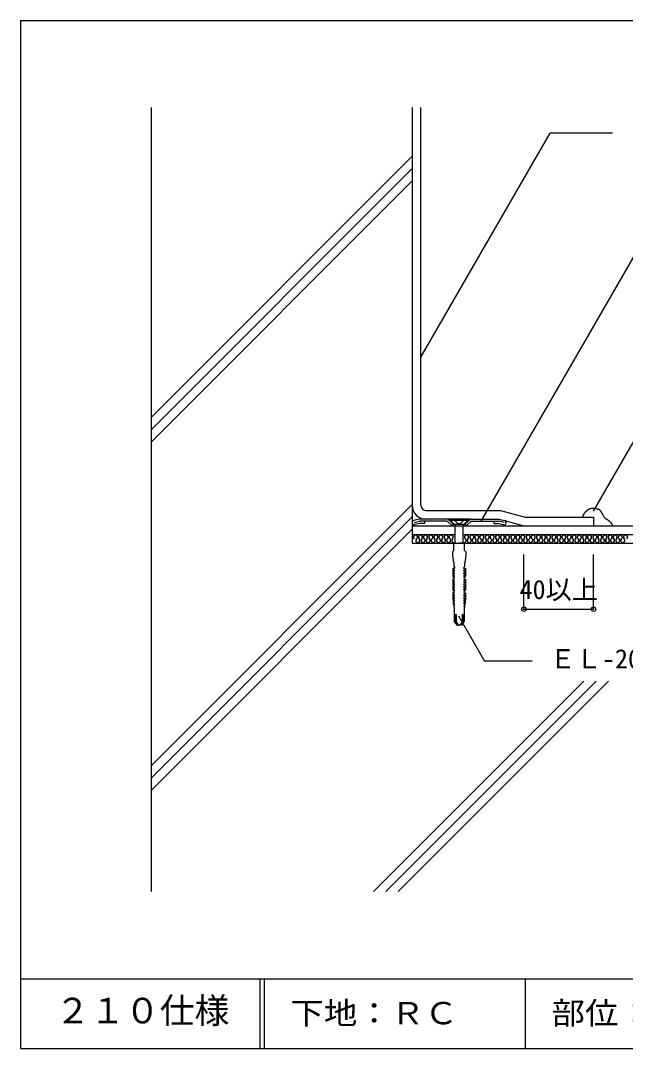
# Model space of a CAD drawing. Units: millimetres, scale not verified. Extents: x -410 to 390, y -272 to 318.
# Drawn here: x -410 to -63, y -272 to 318 of the extents above; entities that cross this region are included whole.
import ezdxf
from ezdxf.enums import TextEntityAlignment as Align

# ---------------------------------------------------------------- set-up
doc = ezdxf.new("R2010")
doc.units = ezdxf.units.MM
doc.header["$LTSCALE"] = 5
doc.header["$PDMODE"] = 32
doc.header["$PDSIZE"] = 2.5
doc.linetypes.add('DASHED3', pattern=[4, 3, -1])
for name, color, linetype in [('2-2_in line', 7, 'Continuous'), ('2-3', 3, 'Continuous'), ('2-4_out line', 2, 'Continuous'), ('2-6_鋼板・アングル', 2, 'Continuous'), ('2-7_ビス', 7, 'Continuous'), ('2-A_moji', 7, 'Continuous'), ('2-B_dim', 7, 'Continuous'), ('2-D_ハッチ他', 4, 'Continuous'), ('2-E_con他', 4, 'Continuous'), ('F-2', 7, 'Continuous'), ('F-5', 6, 'Continuous'), ('F-7', 1, 'Continuous'), ('F-A', 7, 'Continuous')]:
    doc.layers.add(name, color=color, linetype=linetype)
doc.styles.add('HG丸ｺﾞｼｯｸM-PRO', font='')
doc.styles.add('ＭＳ ゴシック', font='')
doc.styles.get('HG丸ｺﾞｼｯｸM-PRO').set_extended_font_data('HG丸ｺﾞｼｯｸM-PRO')
doc.styles.get('ＭＳ ゴシック').set_extended_font_data('MS Gothic')

msp = doc.modelspace()

# ---------------------------------------------------------------- linework, layer by layer
at = {"layer": '2-2_in line'}
for p, q in [((-85.763, 35.287), (-85.628, 35.442)), ((-85.628, 35.442), (-85.49, 35.596)), ((-85.49, 35.596), (-85.351, 35.748)), ((-85.351, 35.748), (-85.27, 35.835)), ((-85.27, 35.835), (-85.184, 35.926)), ((-85.184, 35.926), (-85.035, 36.082)), ((-85.035, 36.082), (-84.883, 36.235)), ((-84.883, 36.235), (-84.728, 36.385)), ((-84.728, 36.385), (-84.57, 36.532)), ((-84.57, 36.532), (-84.406, 36.673)), ((-84.406, 36.673), (-84.309, 36.753)), ((-84.309, 36.753), (-84.221, 36.821)), ((-84.221, 36.821), (-84.067, 36.935)), ((-84.067, 36.935), (-83.908, 37.043)), ((-83.908, 37.043), (-83.744, 37.144)), ((-83.744, 37.144), (-83.577, 37.237)), ((-83.577, 37.237), (-83.405, 37.32)), ((-83.405, 37.32), (-83.304, 37.364)), ((-83.304, 37.364), (-83.19, 37.409)), ((-83.19, 37.409), (-82.99, 37.476)), ((-82.99, 37.476), (-82.786, 37.533)), ((-82.786, 37.533), (-82.58, 37.58)), ((-82.58, 37.58), (-82.37, 37.62)), ((-82.37, 37.62), (-82.16, 37.653)), ((-82.16, 37.653), (-82.037, 37.67)), ((-82.037, 37.67), (-81.888, 37.689)), ((-81.888, 37.689), (-81.632, 37.716)), ((-81.632, 37.716), (-81.376, 37.735)), ((-81.376, 37.735), (-81.12, 37.744)), ((-81.12, 37.744), (-80.864, 37.742)), ((-80.864, 37.742), (-80.61, 37.728)), ((-80.61, 37.728), (-80.464, 37.714)), ((-80.464, 37.714), (-80.357, 37.7)), ((-80.357, 37.7), (-80.172, 37.671)), ((-80.172, 37.671), (-79.988, 37.637)), ((-79.988, 37.637), (-79.804, 37.599)), ((-79.804, 37.599), (-79.62, 37.559)), ((-79.62, 37.559), (-79.435, 37.518)), ((-79.435, 37.518), (-79.328, 37.495)), ((-79.328, 37.495), (-79.206, 37.47)), ((-79.206, 37.47), (-78.995, 37.427)), ((-78.995, 37.427), (-78.785, 37.381)), ((-78.785, 37.381), (-78.578, 37.328)), ((-78.578, 37.328), (-78.376, 37.266)), ((-78.376, 37.266), (-78.179, 37.19)), ((-78.179, 37.19), (-78.069, 37.138)), ((-78.069, 37.138), (-77.969, 37.085)), ((-77.969, 37.085), (-77.804, 36.982)), ((-77.804, 36.982), (-77.646, 36.865)), ((-77.646, 36.865), (-77.495, 36.737)), ((-77.495, 36.737), (-77.352, 36.6)), ((-77.352, 36.6), (-77.216, 36.455)), ((-77.216, 36.455), (-77.141, 36.368)), ((-77.141, 36.368), (-77.056, 36.265)), ((-77.056, 36.265), (-76.918, 36.084)), ((-76.918, 36.084), (-76.788, 35.898)), ((-76.788, 35.898), (-76.665, 35.708)), ((-76.665, 35.708), (-76.547, 35.514)), ((-76.547, 35.514), (-76.434, 35.318)), ((-132.049, 30.575), (-120.977, 27.608)), ((-86.974, 32.608), (-86.956, 32.739)), ((-86.956, 32.739), (-86.923, 32.964)), ((-86.923, 32.964), (-86.885, 33.188)), ((-86.885, 33.188), (-86.84, 33.408)), ((-86.84, 33.408), (-86.784, 33.625)), ((-86.784, 33.625), (-86.715, 33.836)), ((-86.715, 33.836), (-86.668, 33.956)), ((-86.668, 33.956), (-86.627, 34.048)), ((-86.627, 34.048), (-86.549, 34.204)), ((-86.549, 34.204), (-86.462, 34.356)), ((-86.462, 34.356), (-86.367, 34.505)), ((-86.367, 34.505), (-86.267, 34.65)), ((-86.267, 34.65), (-86.162, 34.792)), ((-86.162, 34.792), (-86.1, 34.874)), ((-86.1, 34.874), (-86.026, 34.968)), ((-86.026, 34.968), (-85.896, 35.129)), ((-85.896, 35.129), (-85.763, 35.287)), ((-76.434, 35.318), (-76.37, 35.203)), ((-76.37, 35.203), (-76.303, 35.08)), ((-76.303, 35.08), (-76.189, 34.867)), ((-76.189, 34.867), (-76.077, 34.652)), ((-76.077, 34.652), (-75.966, 34.437)), ((-75.966, 34.437), (-75.855, 34.221)), ((-75.855, 34.221), (-75.744, 34.005)), ((-75.744, 34.005), (-75.679, 33.88)), ((-75.679, 33.88), (-75.591, 33.711)), ((-75.591, 33.711), (-75.434, 33.422)), ((-75.434, 33.422), (-75.27, 33.137)), ((-75.27, 33.137), (-75.095, 32.86)), ((-75.095, 32.86), (-74.907, 32.593)), ((-74.907, 32.593), (-74.701, 32.341)), ((-74.701, 32.341), (-74.573, 32.201)), ((-74.573, 32.201), (-74.527, 32.154)), ((-74.527, 32.154), (-74.446, 32.075)), ((-74.446, 32.075), (-74.361, 31.998)), ((-74.361, 31.998), (-74.275, 31.924)), ((-74.275, 31.924), (-74.186, 31.853)), ((-74.186, 31.853), (-74.094, 31.785)), ((-74.094, 31.785), (-74.04, 31.747)), ((-74.04, 31.747), (-73.951, 31.688)), ((-73.951, 31.688), (-73.792, 31.591)), ((-73.792, 31.591), (-73.631, 31.5)), ((-73.631, 31.5), (-73.468, 31.411)), ((-73.468, 31.411), (-73.305, 31.322)), ((-73.305, 31.322), (-73.145, 31.23)), ((-73.145, 31.23), (-73.053, 31.175)), ((-73.053, 31.175), (-72.96, 31.115)), ((-72.96, 31.115), (-72.805, 31.008)), ((-72.805, 31.008), (-72.652, 30.895)), ((-72.652, 30.895), (-72.503, 30.777)), ((-72.503, 30.777), (-72.355, 30.657)), ((-72.355, 30.657), (-72.209, 30.535)), ((-72.209, 30.535), (-72.125, 30.464)), ((-72.125, 30.464), (-72.019, 30.374)), ((-72.019, 30.374), (-71.837, 30.219)), ((-71.837, 30.219), (-71.658, 30.062)), ((-71.658, 30.062), (-71.483, 29.9)), ((-71.483, 29.9), (-71.313, 29.734)), ((-71.313, 29.734), (-71.15, 29.561)), ((-71.15, 29.561), (-71.058, 29.457)), ((-185.158, 27.608), (-80.977, 27.608)), ((-71.058, 29.457), (-71.007, 29.394)), ((-71.007, 29.394), (-70.92, 29.285)), ((-70.92, 29.285), (-70.838, 29.172)), ((-70.838, 29.172), (-70.76, 29.057)), ((-70.76, 29.057), (-70.688, 28.939)), ((-70.688, 28.939), (-70.621, 28.817)), ((-70.621, 28.817), (-70.584, 28.746)), ((-70.584, 28.746), (-70.538, 28.644)), ((-70.538, 28.644), (-70.466, 28.465)), ((-70.466, 28.465), (-70.404, 28.283)), ((-70.404, 28.283), (-70.35, 28.097)), ((-70.35, 28.097), (-70.301, 27.908)), ((-70.301, 27.908), (-70.255, 27.719)), ((-70.255, 27.719), (-70.229, 27.608)), ((-185.158, 22.608), (-160.409, 22.608)), ((-155.909, 22.608), (112.842, 22.608))]:
    msp.add_line(p, q, dxfattribs=at)
msp.add_lwpolyline([(-185.158, 267.608), (-185.158, 17.608), (314.842, 17.608)], dxfattribs=at)
msp.add_arc((-177.158, 39.408), 8, 180, 270, dxfattribs=at)
at = {"layer": '2-3'}
msp.add_line((-335.158, 267.608), (-335.158, -182.392), dxfattribs=at)
at = {"layer": '2-4_out line'}
for p, q in [((-180.158, 39.408), (-180.158, 267.608)), ((-177.158, 36.408), (-134.5, 36.408)), ((-134.5, 36.408), (-120.319, 32.608)), ((-120.319, 32.608), (-80.977, 32.608)), ((-80.977, 32.608), (-80.977, 27.608)), ((-80.977, 27.608), (69.17, 27.608))]:
    msp.add_line(p, q, dxfattribs=at)
msp.add_arc((-177.158, 39.408), 3, 180, 270, dxfattribs=at)
at = {"layer": '2-6_鋼板・アングル'}
for p, q in [((-181.159, 31.408), (-184.268, 30.575)), ((-183.958, 29.416), (-181.001, 30.208)), ((-164.659, 31.408), (-181.159, 31.408)), ((-165.117, 30.208), (-181.001, 30.208)), ((-164.659, 31.408), (-161.409, 28.503)), ((-151.659, 31.408), (-154.909, 28.503)), ((-151.659, 31.408), (-135.159, 31.408)), ((-151.201, 30.208), (-135.317, 30.208)), ((-138.175, 30.208), (-138.175, 29.008)), ((-132.36, 29.416), (-135.317, 30.208)), ((-135.159, 31.408), (-132.049, 30.575)), ((-138.175, 29.008), (-135.475, 29.008)), ((-135.475, 29.008), (-132.67, 28.257))]:
    msp.add_line(p, q, dxfattribs=at)
at = {"layer": '2-6_鋼板・アングル', "color": 4}
for p, q in [((-151.659, 31.408), (-164.659, 31.408)), ((-162.208, 27.608), (-154.109, 27.608)), ((-161.409, 28.503), (-154.909, 28.503))]:
    msp.add_line(p, q, dxfattribs=at)
at = {"layer": '2-6_鋼板・アングル'}
for points in [[(-178.143, 30.208), (-178.143, 29.008), (-180.843, 29.008), (-183.647, 28.257)], [(-165.117, 30.208), (-162.208, 27.608), (-161.409, 28.503)], [(-151.201, 30.208), (-154.109, 27.608), (-154.909, 28.503)]]:
    msp.add_lwpolyline(points, dxfattribs=at)
for centre, start, end in [((-183.958, 29.416), 105, 285), ((-132.36, 29.416), 255, 75)]:
    msp.add_arc(centre, 1.2, start, end, dxfattribs=at)
at = {"layer": '2-7_ビス'}
for p, q in [((-163.159, 30.658), (-163.159, 30.958)), ((-163.159, 30.958), (-153.159, 30.958)), ((-163.159, 30.658), (-160.409, 27.908)), ((-153.159, 30.658), (-163.159, 30.658)), ((-153.159, 30.658), (-155.909, 27.908)), ((-153.159, 30.958), (-153.159, 30.658)), ((-160.409, 17.608), (-160.409, 27.908)), ((-160.409, 27.608), (-155.909, 27.608)), ((-155.909, 17.608), (-155.909, 27.908)), ((-161.327, -2.016), (-161.327, -2.016)), ((-161.327, -2.016), (-161.327, -2.016)), ((-154.99, -2.016), (-154.99, -2.016)), ((-154.99, -2.016), (-154.99, -2.016)), ((-161.328, -17.683), (-160.894, -18.507)), ((-154.99, -17.683), (-155.423, -18.507))]:
    msp.add_line(p, q, dxfattribs=at)
at = {"layer": '2-7_ビス', "linetype": 'DASHED3'}
for p, q in [((-160.609, 30.658), (-160.609, 30.958)), ((-159.219, 29.269), (-160.609, 30.658)), ((-157.098, 29.269), (-155.709, 30.658)), ((-155.709, 30.658), (-155.709, 30.958))]:
    msp.add_line(p, q, dxfattribs=at)
at = {"layer": '2-7_ビス'}
for points in [[(-161.159, 13.513), (-161.909, 12.688), (-161.909, 10.59), (-161.36, 6.472), (-161.119, 6.064), (-161.159, 6.064), (-161.159, 4.25), (-160.726, 3.426)], [(-161.159, 13.513), (-161.159, 17.608), (-158.159, 17.608)], [(-155.159, 13.513), (-155.159, 17.608), (-158.159, 17.608)], [(-155.159, 13.513), (-154.409, 12.688), (-154.409, 10.59), (-154.957, 6.472), (-155.199, 6.064), (-155.159, 6.064), (-155.159, 4.25), (-155.592, 3.426)], [(-160.856, 3.178), (-161.834, 3.178), (-161.834, -1.055), (-161.332, -2.016), (-161.327, -2.016)], [(-160.787, 1.859), (-161.295, 2.684), (-161.295, 3.178)], [(-160.787, 0.293), (-161.295, 1.117), (-161.295, 1.595), (-160.946, 1.612)], [(-160.844, -1.274), (-161.295, -0.45), (-161.295, 0.028), (-160.947, 0.045)], [(-155.53, 1.859), (-155.023, 2.684), (-155.023, 3.178)], [(-155.53, 0.293), (-155.023, 1.117), (-155.023, 1.595), (-155.371, 1.612)], [(-155.473, -1.274), (-155.023, -0.45), (-155.023, 0.028), (-155.371, 0.045)], [(-155.462, 3.178), (-154.484, 3.178), (-154.484, -1.055), (-154.985, -2.016), (-154.99, -2.016)], [(-161.295, -3.088), (-161.834, -3.088), (-161.834, -8.885), (-161.327, -9.85)], [(-161.327, -2.016), (-161.324, -1.539), (-161.006, -1.522)], [(-160.787, -4.407), (-161.295, -3.583), (-161.295, -3.088)], [(-160.787, -5.974), (-161.295, -5.15), (-161.295, -4.672), (-160.947, -4.655)], [(-155.53, -4.407), (-155.023, -3.583), (-155.023, -3.088)], [(-155.53, -5.974), (-155.023, -5.15), (-155.023, -4.672), (-155.371, -4.655)], [(-154.99, -2.016), (-154.994, -1.539), (-155.311, -1.522)], [(-155.023, -3.088), (-154.484, -3.088), (-154.484, -8.885), (-154.99, -9.85)], [(-161.295, -10.922), (-161.834, -10.922), (-161.834, -14.17), (-161.328, -17.683), (-161.327, -17.205), (-161.019, -17.188)], [(-161.327, -9.85), (-161.324, -9.372), (-161.003, -9.355)], [(-160.787, -7.541), (-161.295, -6.716), (-161.295, -6.239), (-160.947, -6.222)], [(-160.845, -9.107), (-161.295, -8.283), (-161.295, -7.805), (-160.947, -7.788)], [(-160.787, -12.241), (-161.295, -11.416), (-161.295, -10.922)], [(-155.53, -7.541), (-155.023, -6.716), (-155.023, -6.239), (-155.371, -6.222)], [(-155.53, -12.241), (-155.023, -11.416), (-155.023, -10.922)], [(-155.473, -9.107), (-155.023, -8.283), (-155.023, -7.805), (-155.371, -7.788)], [(-154.99, -9.85), (-154.994, -9.372), (-155.314, -9.355)], [(-155.023, -10.922), (-154.484, -10.922), (-154.484, -14.17), (-154.99, -17.683), (-154.99, -17.205), (-155.299, -17.188)], [(-160.874, -16.941), (-161.325, -16.116), (-161.322, -15.639), (-161, -15.622)], [(-160.852, -15.374), (-161.316, -14.55), (-161.311, -14.072), (-160.977, -14.055)], [(-160.82, -13.807), (-161.3, -12.983), (-161.295, -12.505), (-160.947, -12.488)], [(-155.498, -13.807), (-155.018, -12.983), (-155.023, -12.505), (-155.371, -12.488)], [(-155.466, -15.374), (-155.002, -14.55), (-155.006, -14.072), (-155.341, -14.055)], [(-155.443, -16.941), (-154.993, -16.116), (-154.995, -15.639), (-155.317, -15.622)], [(-161.024, -18.755), (-161.159, -18.755), (-161.159, -19.538), (-161.009, -19.538), (-161.009, -21.146), (-161.002, -21.146)], [(-160.952, -21.476), (-160.952, -27.426), (-160.512, -28.078), (-159.509, -29.392), (-159.359, -29.392), (-160.444, -27.426), (-160.444, -23.455)], [(-159.861, -23.455), (-159.861, -27.426), (-158.776, -29.392), (-158.159, -29.392)], [(-156.456, -23.455), (-156.456, -27.426), (-157.541, -29.392), (-158.159, -29.392)], [(-155.365, -21.476), (-155.365, -27.426), (-155.806, -28.078), (-156.809, -29.392), (-156.958, -29.392), (-155.873, -27.426), (-155.873, -23.455)], [(-155.293, -18.755), (-155.159, -18.755), (-155.159, -19.538), (-155.309, -19.538), (-155.309, -21.146), (-155.315, -21.146)]]:
    msp.add_lwpolyline(points, dxfattribs=at)
at = {"layer": '2-7_ビス', "linetype": 'DASHED3'}
msp.add_arc((-158.159, 30.33), 1.5, 225, 315, dxfattribs=at)
at = {"layer": '2-7_ビス'}
for centre, major_axis, start_param, end_param in [((-160.995, 1.835), (0, -0.229), 0.2312026, 1.6765256), ((-160.995, 0.268), (0, -0.229), 0.2312026, 1.6765256), ((-160.866, 3.35), (0, -0.172), 0.06848, 2.1628795), ((-155.451, 3.35), (0, -0.172), 4.1203058, 6.2147054), ((-155.323, 1.835), (0, -0.229), 4.6066597, 6.0519827), ((-155.323, 0.268), (0, -0.229), 4.6066597, 6.0519827), ((-161.349, -2.552), (0, -0.536), 0.0442118, 3.0973809), ((-161.052, -1.298), (0, -0.229), 0.2312026, 1.6765256), ((-160.995, -4.432), (0, -0.229), 0.2312026, 1.6765256), ((-155.323, -4.432), (0, -0.229), 4.6066597, 6.0519827), ((-155.266, -1.298), (0, -0.229), 4.6066597, 6.0519827), ((-154.968, -2.552), (0, -0.536), 3.1858044, 6.2389735), ((-161.349, -10.386), (0, -0.536), 0.0442118, 3.0973809), ((-161.052, -9.132), (0, -0.229), 0.2312026, 1.6765256), ((-160.995, -5.998), (0, -0.229), 0.2312026, 1.6765256), ((-160.995, -7.565), (0, -0.229), 0.2312026, 1.6765256), ((-155.323, -5.998), (0, -0.229), 4.6066597, 6.0519827), ((-155.323, -7.565), (0, -0.229), 4.6066597, 6.0519827), ((-155.266, -9.132), (0, -0.229), 4.6066597, 6.0519827), ((-154.968, -10.386), (0, -0.536), 3.1858044, 6.2389735), ((-161.081, -16.965), (0, -0.229), 0.2312026, 1.6765256), ((-161.059, -15.398), (0, -0.229), 0.2312026, 1.6765256), ((-161.027, -13.832), (0, -0.229), 0.2312026, 1.6765256), ((-160.995, -12.265), (0, -0.229), 0.2312026, 1.6765256), ((-155.323, -12.265), (0, -0.229), 4.6066597, 6.0519827), ((-155.291, -13.832), (0, -0.229), 4.6066597, 6.0519827), ((-155.258, -15.398), (0, -0.229), 4.6066597, 6.0519827), ((-155.236, -16.965), (0, -0.229), 4.6066597, 6.0519827), ((-161.037, -18.582), (0, -0.174), 0.0818475, 2.1771705), ((-161.679, -21.44), (0, -0.8), 1.5261677, 1.947508), ((-160.153, -23.465), (0, -0.321), 1.5390306, 4.6806232), ((-156.165, -23.465), (0, -0.321), 1.6025621, 4.7441547), ((-155.28, -18.582), (0, -0.174), 4.1060148, 6.2013378), ((-154.639, -21.44), (0, -0.8), 4.3356773, 4.7570176)]:
    msp.add_ellipse(centre, major_axis=major_axis, ratio=0.909574, start_param=start_param, end_param=end_param, dxfattribs=at)
at = {"layer": '2-A_moji'}
for p, q in [((-180.158, 124.341), (-105.877, 252.998)), ((-70.071, 252.998), (-105.877, 252.998)), ((-145.52, 30.208), (-45.759, 202.998)), ((-80.977, 36.062), (0.97, 177.998)), ((-158.501, -24.168), (-143.568, -50.032)), ((-116.151, -50.032), (-143.568, -50.032))]:
    msp.add_line(p, q, dxfattribs=at)
at = {"layer": '2-B_dim'}
for p, q in [((-120.977, -20.259), (-120.977, 11.204)), ((-80.977, -20.259), (-80.977, 11.204)), ((-120.977, -20.259), (-80.977, -20.259))]:
    msp.add_line(p, q, dxfattribs=at)
at = {"layer": '2-B_dim', "color": 1}
for p in [(-120.977, -20.259), (-80.977, -20.259)]:
    msp.add_point(p, dxfattribs=at)
at = {"layer": '2-D_ハッチ他'}
for centre, start, end in [((-183.329, 21.067), 307.52351, 232.47649), ((-181.857, 19.15), 127.52351, 52.47649), ((-180.385, 21.067), 307.52351, 232.47649), ((-178.913, 19.15), 127.52351, 52.47649), ((-177.441, 21.067), 307.52351, 232.47649), ((-175.969, 19.15), 127.52351, 52.47649), ((-174.497, 21.067), 307.52351, 232.47649), ((-173.025, 19.15), 127.52351, 52.47649), ((-171.553, 21.067), 307.52351, 232.47649), ((-170.082, 19.15), 127.52351, 52.47649), ((-168.61, 21.067), 307.52351, 232.47649), ((-167.138, 19.15), 127.52351, 52.47649), ((-165.666, 21.067), 307.52351, 232.47649), ((-164.194, 19.15), 127.52351, 52.47649), ((-162.722, 21.067), 307.52351, 232.47649), ((-161.25, 19.15), 127.52351, 314.11072), ((-155.362, 19.15), 243.09513, 52.47649), ((-153.89, 21.067), 307.52351, 232.47649), ((-152.418, 19.15), 127.52351, 52.47649), ((-150.946, 21.067), 307.52351, 232.47649), ((-149.474, 19.15), 127.52351, 52.47649), ((-148.002, 21.067), 307.52351, 232.47649), ((-146.53, 19.15), 127.52351, 52.47649), ((-145.058, 21.067), 307.52351, 232.47649), ((-143.586, 19.15), 127.52351, 52.47649), ((-142.114, 21.067), 307.52351, 232.47649), ((-140.642, 19.15), 127.52351, 52.47649), ((-139.17, 21.067), 307.52351, 232.47649), ((-137.698, 19.15), 127.52351, 52.47649), ((-136.226, 21.067), 307.52351, 232.47649), ((-134.754, 19.15), 127.52351, 52.47649), ((-133.283, 21.067), 307.52351, 232.47649), ((-131.811, 19.15), 127.52351, 52.47649), ((-130.339, 21.067), 307.52351, 232.47649), ((-128.867, 19.15), 127.52351, 52.47649), ((-127.395, 21.067), 307.52351, 232.47649), ((-125.923, 19.15), 127.52351, 52.47649), ((-124.451, 21.067), 307.52351, 232.47649), ((-122.979, 19.15), 127.52351, 52.47649), ((-121.507, 21.067), 307.52351, 232.47649), ((-120.035, 19.15), 127.52351, 52.47649), ((-118.563, 21.067), 307.52351, 232.47649), ((-117.091, 19.15), 127.52351, 52.47649), ((-115.619, 21.067), 307.52351, 232.47649), ((-114.147, 19.15), 127.52351, 52.47649), ((-112.675, 21.067), 307.52351, 232.47649), ((-111.203, 19.15), 127.52351, 52.47649), ((-109.731, 21.067), 307.52351, 232.47649), ((-108.259, 19.15), 127.52351, 52.47649), ((-106.787, 21.067), 307.52351, 232.47649), ((-105.315, 19.15), 127.52351, 52.47649), ((-103.843, 21.067), 307.52351, 232.47649), ((-102.371, 19.15), 127.52351, 52.47649), ((-100.899, 21.067), 307.52351, 232.47649), ((-99.427, 19.15), 127.52351, 52.47649), ((-97.955, 21.067), 307.52351, 232.47649), ((-96.484, 19.15), 127.52351, 52.47649), ((-95.012, 21.067), 307.52351, 232.47649), ((-93.54, 19.15), 127.52351, 52.47649), ((-92.068, 21.067), 307.52351, 232.47649), ((-90.596, 19.15), 127.52351, 52.47649), ((-89.124, 21.067), 307.52351, 232.47649), ((-87.652, 19.15), 127.52351, 52.47649), ((-86.18, 21.067), 307.52351, 232.47649), ((-84.708, 19.15), 127.52351, 52.47649), ((-83.236, 21.067), 307.52351, 232.47649), ((-81.764, 19.15), 127.52351, 52.47649), ((-80.292, 21.067), 307.52351, 232.47649), ((-78.82, 19.15), 127.52351, 52.47649), ((-77.348, 21.067), 307.52351, 232.47649), ((-75.876, 19.15), 127.52351, 52.47649), ((-74.404, 21.067), 307.52351, 232.47649), ((-72.932, 19.15), 127.52351, 52.47649), ((-71.46, 21.067), 307.52351, 232.47649), ((-69.988, 19.15), 127.52351, 52.47649), ((-68.516, 21.067), 307.52351, 232.47649), ((-67.044, 19.15), 127.52351, 52.47649), ((-65.572, 21.067), 307.52351, 232.47649), ((-64.1, 19.15), 127.52351, 52.47649), ((-62.628, 21.067), 307.52351, 232.47649)]:
    msp.add_arc(centre, 1.208, start, end, dxfattribs=at)
at = {"layer": '2-E_con他'}
for p, q in [((-335.158, 89.775), (-185.158, 239.775)), ((-335.158, 82.704), (-185.158, 232.704)), ((-335.158, 75.633), (-185.158, 225.633)), ((-335.158, -110.225), (-185.158, 39.775)), ((-335.158, -117.296), (-185.158, 32.704)), ((-335.158, -124.367), (-185.158, 25.633)), ((-207.324, -182.392), (-86.498, -61.565)), ((-200.253, -182.392), (-79.427, -61.565)), ((-193.182, -182.392), (-72.356, -61.565))]:
    msp.add_line(p, q, dxfattribs=at)
at = {"layer": 'F-2'}
msp.add_line((-120.158, -232.392), (-120.158, -272.392), dxfattribs=at)
at = {"layer": 'F-5'}
for p, q in [((-410.158, -232.392), (389.842, -232.392)), ((-272.658, -232.392), (-272.658, -272.392)), ((-270.158, -232.392), (-270.158, -272.392))]:
    msp.add_line(p, q, dxfattribs=at)
at = {"layer": 'F-7'}
for p, q in [((-410.158, 317.608), (389.842, 317.608)), ((-410.158, 317.608), (-410.158, -272.392)), ((-410.158, -272.392), (389.842, -272.392))]:
    msp.add_line(p, q, dxfattribs=at)

# ---------------------------------------------------------------- texts
at = {"layer": '2-A_moji', "style": 'ＭＳ ゴシック'}
msp.add_text('ＥＬ-2001注入', height=11, dxfattribs=at).set_placement((-106.151, -57.532), align=Align.BOTTOM_LEFT)
at = {"layer": '2-B_dim', "style": 'ＭＳ ゴシック'}
msp.add_text('40以上', height=11, dxfattribs=at).set_placement((-123.477, -17.759), align=Align.BOTTOM_LEFT)
at = {"layer": 'F-A', "style": 'HG丸ｺﾞｼｯｸM-PRO'}
msp.add_text('２１０仕様', height=14.66, dxfattribs=at).set_placement((-390.158, -262.392), align=Align.BOTTOM_LEFT)
at = {"layer": 'F-A', "style": 'HG丸ｺﾞｼｯｸM-PRO', "width": 1.1}
for s, p in [('下地：ＲＣ', (-255.158, -262.392)), ('部位：立上り角', (-105.158, -262.392))]:
    msp.add_text(s, height=12.83, dxfattribs=at).set_placement(p, align=Align.BOTTOM_LEFT)

doc.saveas('drawing.dxf')
